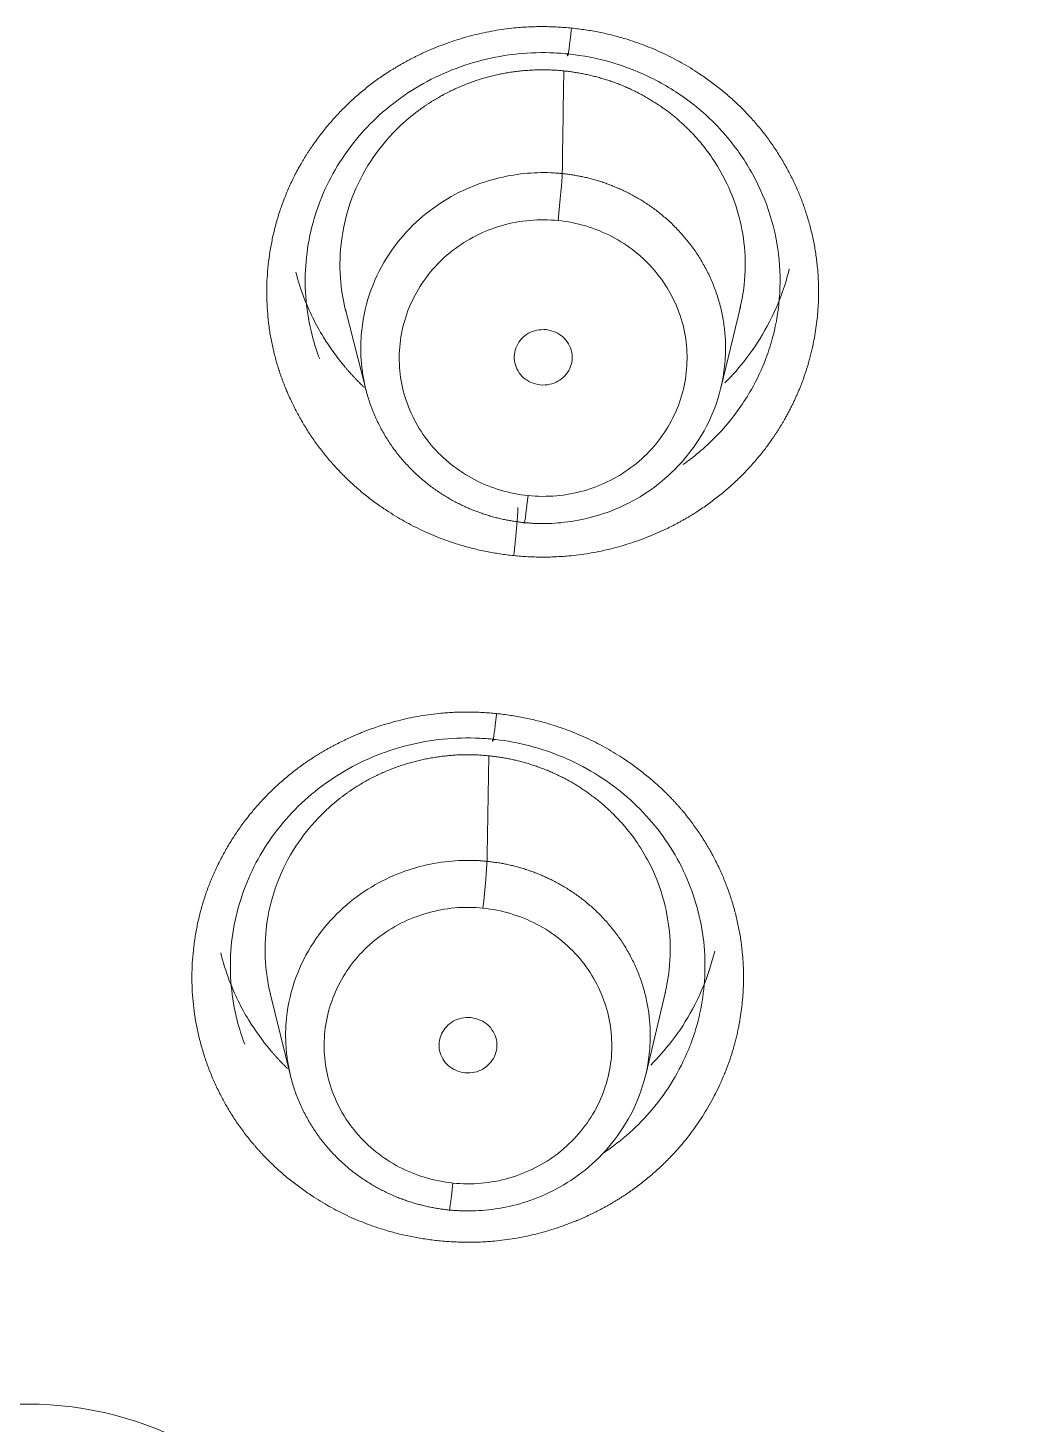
# Model space of a CAD drawing. Extents: x 6534 to 7663, y 0 to 827.
# Drawn here: x 7103.39 to 7111.2, y 561.95 to 572.82 of the extents above; entities that cross this region are included whole.
import ezdxf

# ---------------------------------------------------------------- set-up
doc = ezdxf.new("R2010")
doc.units = 0
doc.header["$LTSCALE"] = 30
doc.header["$MEASUREMENT"] = 0
doc.layers.add('1', color=7, linetype='CONTINUOUS')

msp = doc.modelspace()

# ---------------------------------------------------------------- linework, layer by layer
at = {"layer": '1', "color": 7, "linetype": 'Continuous', "lineweight": 18}
for p, q in [((7105.864, 570.624), (7106.025, 569.995)), ((7108.784, 570.013), (7108.937, 570.644)), ((7105.279, 565.304), (7105.437, 564.659)), ((7108.2, 564.668), (7108.353, 565.314))]:
    msp.add_line(p, q, dxfattribs=at)
for centre, major_axis, ratio, start_param, end_param in [((7103.394, 533.921), (62.577, 0), 0.961466, 0, 3.141593), ((7103.394, 533.307), (-60.5, 0), 0.961466, 2.420581, 4.712389), ((7103.394, 533.445), (60, 0), 0.961466, 1.582577, 4.712389), ((7103.394, 533.445), (60, 0), 0.961466, 4.72417, 7.853982), ((7103.394, 533.445), (-59.925, 0), 0.961466, 4.712389, 7.853982), ((7103.394, 533.445), (-59.925, 0), 0.961466, 1.570796, 4.712389), ((7107.519, 571.4), (0.03, 0.298), 0.028743, 4.435453, 5.961049), ((7107.285, 569.258), (-0.03, -0.298), 0.028792, 6.086096, 7.576795), ((7106.934, 566.047), (0.03, 0.298), 0.028713, 4.435392, 5.952374), ((7106.701, 563.908), (-0.03, -0.298), 0.028763, 6.078163, 7.576544)]:
    msp.add_ellipse(centre, major_axis=major_axis, ratio=ratio, start_param=start_param, end_param=end_param, dxfattribs=at)
at = {"layer": '1', "color": 7, "linetype": 'Continuous', "lineweight": 13}
for centre, major_axis, start_param, end_param in [((7103.394, 533.601), (61.963, 0), 1.570796, 3.141593), ((7103.394, 533.601), (61.963, 0), 0.423959, 1.570796), ((7103.394, 533.307), (59.425, 0), 1.570796, 4.70194), ((7103.394, 533.307), (-59.425, 0), 1.570796, 4.70194), ((7103.394, 533.307), (-57.948, 0), 1.579187, 4.712389), ((7103.394, 533.307), (57.948, 0), 1.579187, 4.712389), ((7103.394, 533.352), (57.403, 0), 1.579486, 4.712389), ((7103.394, 533.352), (57.403, 0), 4.721079, 7.853982), ((7103.394, 559.611), (2.593, 0), 1.570796, 4.712389), ((7103.394, 559.611), (2.593, 0), 4.712389, 7.853982)]:
    msp.add_ellipse(centre, major_axis=major_axis, ratio=0.961466, start_param=start_param, end_param=end_param, dxfattribs=at)
at = {"layer": '1', "color": 7, "linetype": 'Continuous', "lineweight": 18}
for points, degree, knots in [([(7162.466, 559.736), (7161.796, 561.514), (7160.382, 564.782), (7157.985, 569.178), (7155.644, 572.778), (7153.422, 575.751), (7150.779, 578.903), (7147.145, 582.654), (7141.876, 587.1), (7135.646, 591.181), (7128.661, 594.628), (7121.183, 597.282), (7112.632, 599.126), (7106.586, 599.565), (7103.394, 599.567)], 3, [0, 0, 0, 0, 0.07653, 0.143833, 0.201258, 0.248805, 0.292455, 0.365644, 0.456731, 0.565701, 0.659195, 0.762747, 0.87635, 1, 1, 1, 1]), ([(7040.495, 539.074), (7040.495, 540.309), (7040.535, 541.529), (7040.686, 543.933), (7040.799, 545.118), (7041.09, 547.449), (7041.269, 548.594), (7041.688, 550.845), (7041.928, 551.949), (7042.462, 554.113), (7042.757, 555.173), (7043.395, 557.248), (7043.738, 558.262), (7044.468, 560.243), (7044.854, 561.21), (7045.665, 563.095), (7046.089, 564.014), (7046.968, 565.802), (7047.424, 566.672), (7048.362, 568.363), (7048.845, 569.185), (7049.832, 570.779), (7050.336, 571.552), (7051.362, 573.051), (7051.884, 573.776), (7052.939, 575.18), (7053.473, 575.859), (7054.55, 577.171), (7055.092, 577.804), (7056.182, 579.025), (7056.729, 579.614), (7057.55, 580.465), (7057.961, 580.883), (7058.44, 581.356), (7058.679, 581.589), (7058.799, 581.705), (7058.858, 581.763), (7058.888, 581.792), (7058.903, 581.806), (7058.911, 581.813), (7058.914, 581.817), (7058.916, 581.818), (7058.917, 581.819), (7058.918, 581.82), (7058.918, 581.82), (7058.918, 581.82), (7058.918, 581.82), (7060.391, 583.236), (7061.936, 584.58), (7065.15, 587.109), (7066.82, 588.296), (7070.268, 590.502), (7072.046, 591.521), (7075.692, 593.385), (7077.56, 594.228), (7081.367, 595.734), (7083.306, 596.396), (7087.236, 597.532), (7089.227, 598.007), (7093.242, 598.768), (7095.265, 599.053), (7099.325, 599.434), (7101.361, 599.529), (7103.394, 599.529)], 3, [0, 0, 0, 0, 0.03125, 0.03125, 0.0625, 0.0625, 0.09375, 0.09375, 0.125, 0.125, 0.15625, 0.15625, 0.1875, 0.1875, 0.21875, 0.21875, 0.25, 0.25, 0.28125, 0.28125, 0.3125, 0.3125, 0.34375, 0.34375, 0.375, 0.375, 0.40625, 0.40625, 0.4375, 0.4375, 0.46875, 0.46875, 0.484375, 0.492188, 0.496094, 0.498047, 0.499023, 0.499512, 0.499756, 0.499878, 0.499939, 0.499969, 0.499985, 0.499992, 0.499996, 0.499996, 0.5, 0.5, 0.5625, 0.5625, 0.625, 0.625, 0.6875, 0.6875, 0.75, 0.75, 0.8125, 0.8125, 0.875, 0.875, 0.9375, 0.9375, 1, 1, 1, 1]), ([(7166.294, 539.074), (7166.294, 540.248), (7166.258, 541.41), (7166.12, 543.707), (7166.018, 544.842), (7165.75, 547.082), (7165.585, 548.187), (7165.197, 550.363), (7164.975, 551.435), (7164.475, 553.544), (7164.199, 554.581), (7163.597, 556.617), (7163.271, 557.616), (7162.575, 559.575), (7161.835, 561.496), (7160.604, 564.256), (7159.265, 566.892), (7157.831, 569.404), (7156.313, 571.788), (7154.724, 574.047), (7153.075, 576.18), (7151.377, 578.188), (7150.219, 579.446), (7149.343, 580.359), (7148.903, 580.808), (7148.387, 581.319), (7148.129, 581.571), (7147.999, 581.696), (7147.935, 581.759), (7147.902, 581.79), (7147.886, 581.805), (7147.878, 581.813), (7147.874, 581.817), (7147.872, 581.819), (7147.871, 581.82), (7147.871, 581.82), (7147.87, 581.821), (7147.87, 581.821), (7146.369, 583.264), (7144.797, 584.628), (7141.532, 587.19), (7139.839, 588.386), (7136.351, 590.604), (7134.557, 591.624), (7130.886, 593.484), (7129.01, 594.323), (7125.197, 595.814), (7123.26, 596.467), (7119.345, 597.585), (7117.367, 598.05), (7113.39, 598.792), (7111.39, 599.069), (7107.389, 599.438), (7105.388, 599.529), (7103.394, 599.529)], 3, [0, 0, 0, 0, 0.03125, 0.03125, 0.0625, 0.0625, 0.09375, 0.09375, 0.125, 0.125, 0.15625, 0.15625, 0.1875, 0.1875, 0.21875, 0.25, 0.28125, 0.3125, 0.34375, 0.375, 0.40625, 0.4375, 0.46875, 0.46875, 0.484375, 0.492187, 0.496094, 0.498047, 0.499023, 0.499512, 0.499756, 0.499878, 0.499939, 0.499969, 0.499985, 0.499992, 0.499992, 0.5, 0.5, 0.5625, 0.5625, 0.625, 0.625, 0.6875, 0.6875, 0.75, 0.75, 0.8125, 0.8125, 0.875, 0.875, 0.9375, 0.9375, 1, 1, 1, 1]), ([(7107.623, 572.815), (7108.048, 572.772), (7108.605, 572.48), (7108.932, 572.221), (7109.198, 571.906), (7109.396, 571.546), (7109.456, 571.351), (7109.578, 570.957), (7109.514, 570.372), (7109.467, 570.209)], 2, [0, 0, 0, 0.226385, 0.339578, 0.45277, 0.565963, 0.679156, 0.679156, 0.905541, 1, 1, 1]), ([(7105.664, 570.24), (7105.641, 570.3), (7105.566, 570.536), (7105.526, 570.967), (7105.651, 571.505), (7105.939, 571.982), (7106.364, 572.353), (7106.886, 572.583), (7107.311, 572.634), (7107.546, 572.619), (7107.592, 572.614)], 3, [0, 0, 0, 0, 0.053533, 0.205144, 0.356735, 0.508364, 0.659878, 0.811498, 0.96349, 1, 1, 1, 1]), ([(7107.592, 572.614), (7107.712, 572.602), (7107.831, 572.579), (7108.062, 572.51), (7108.174, 572.464), (7108.386, 572.353), (7108.487, 572.288), (7108.673, 572.14), (7108.758, 572.056), (7108.91, 571.876), (7108.977, 571.778), (7109.089, 571.573), (7109.135, 571.465), (7109.204, 571.242), (7109.227, 571.127), (7109.249, 570.896), (7109.248, 570.779), (7109.223, 570.548), (7109.199, 570.434), (7109.154, 570.296), (7109.145, 570.27), (7109.135, 570.244)], 3, [0, 0, 0, 0, 0.108219, 0.108219, 0.216438, 0.216438, 0.324658, 0.324658, 0.432877, 0.432877, 0.541096, 0.541096, 0.649315, 0.649315, 0.757535, 0.757535, 0.865754, 0.865754, 0.973973, 0.973973, 1, 1, 1, 1]), ([(7105.867, 570.61), (7105.848, 570.684), (7105.818, 570.857), (7105.82, 571.157), (7105.897, 571.48), (7106.044, 571.771), (7106.218, 571.99), (7106.35, 572.11), (7106.423, 572.166), (7106.44, 572.179), (7106.458, 572.191), (7106.476, 572.204), (7106.494, 572.216), (7106.512, 572.228), (7106.53, 572.24), (7106.548, 572.251), (7106.567, 572.262), (7106.585, 572.273), (7106.604, 572.284), (7106.623, 572.294), (7106.642, 572.305), (7106.661, 572.314), (7106.68, 572.324), (7106.7, 572.333), (7106.719, 572.342), (7106.739, 572.351), (7106.758, 572.36), (7106.778, 572.368), (7106.798, 572.376), (7106.818, 572.384), (7106.838, 572.391), (7106.858, 572.399), (7106.878, 572.406), (7106.899, 572.412), (7106.919, 572.419), (7106.939, 572.425), (7106.96, 572.431), (7106.98, 572.436), (7107.001, 572.441), (7107.022, 572.446), (7107.042, 572.451), (7107.063, 572.456), (7107.084, 572.46), (7107.105, 572.464), (7107.125, 572.467), (7107.146, 572.471), (7107.167, 572.474), (7107.188, 572.477), (7107.209, 572.479), (7107.23, 572.482), (7107.251, 572.484), (7107.272, 572.485), (7107.293, 572.487), (7107.314, 572.488), (7107.334, 572.489), (7107.355, 572.49), (7107.376, 572.49), (7107.397, 572.49), (7107.418, 572.49), (7107.439, 572.49), (7107.459, 572.489), (7107.48, 572.488), (7107.501, 572.487), (7107.521, 572.486), (7107.542, 572.484), (7107.556, 572.482), (7107.563, 572.482)], 3, [0, 0, 0, 0, 0.078258, 0.18084, 0.307307, 0.417683, 0.511953, 0.590104, 0.597401, 0.604689, 0.61197, 0.619242, 0.626507, 0.633763, 0.641012, 0.648252, 0.655484, 0.662708, 0.669924, 0.677132, 0.684332, 0.691523, 0.698707, 0.705883, 0.71305, 0.72021, 0.727361, 0.734505, 0.74164, 0.748767, 0.755887, 0.762998, 0.770101, 0.777196, 0.784283, 0.791362, 0.798433, 0.805496, 0.812551, 0.819598, 0.826637, 0.833667, 0.84069, 0.847705, 0.854711, 0.86171, 0.868701, 0.875683, 0.882658, 0.889624, 0.896583, 0.903534, 0.910476, 0.917411, 0.924337, 0.931255, 0.938166, 0.945068, 0.951963, 0.958849, 0.965728, 0.972598, 0.979461, 0.986315, 0.993162, 1, 1, 1, 1]), ([(7107.563, 572.482), (7107.575, 572.48), (7107.601, 572.478), (7107.639, 572.472), (7107.678, 572.466), (7107.716, 572.459), (7107.754, 572.451), (7107.792, 572.442), (7107.83, 572.432), (7107.868, 572.421), (7107.905, 572.41), (7107.942, 572.397), (7107.979, 572.384), (7108.016, 572.369), (7108.052, 572.354), (7108.088, 572.337), (7108.124, 572.32), (7108.159, 572.302), (7108.194, 572.283), (7108.228, 572.263), (7108.262, 572.242), (7108.295, 572.221), (7108.328, 572.198), (7108.361, 572.175), (7108.392, 572.151), (7108.424, 572.126), (7108.454, 572.1), (7108.484, 572.073), (7108.513, 572.046), (7108.542, 572.018), (7108.57, 571.989), (7108.597, 571.959), (7108.654, 571.893), (7108.74, 571.777), (7108.843, 571.594), (7108.928, 571.369), (7108.978, 571.104), (7108.976, 570.852), (7108.948, 570.692), (7108.933, 570.631)], 3, [0, 0, 0, 0, 0.014483, 0.028997, 0.043543, 0.05812, 0.07273, 0.087371, 0.102043, 0.116747, 0.131483, 0.146251, 0.16105, 0.175881, 0.190744, 0.205639, 0.220565, 0.235523, 0.250513, 0.265535, 0.280589, 0.295674, 0.310792, 0.325941, 0.341122, 0.356335, 0.37158, 0.386856, 0.402165, 0.417506, 0.432878, 0.448283, 0.463719, 0.533019, 0.614003, 0.706668, 0.811012, 0.927031, 1, 1, 1, 1]), ([(7107.551, 571.682), (7107.545, 571.683), (7107.533, 571.684), (7107.516, 571.686), (7107.498, 571.687), (7107.48, 571.688), (7107.399, 571.692), (7107.249, 571.687), (7107.026, 571.647), (7106.795, 571.566), (7106.567, 571.438), (7106.353, 571.258), (7106.171, 571.024), (7106.038, 570.742), (7105.992, 570.513), (7105.984, 570.367), (7105.983, 570.31), (7105.985, 570.254), (7105.989, 570.199), (7105.996, 570.144), (7106.004, 570.09), (7106.015, 570.036), (7106.028, 569.984), (7106.043, 569.933), (7106.059, 569.883), (7106.078, 569.834), (7106.098, 569.786), (7106.12, 569.739), (7106.143, 569.694), (7106.168, 569.65), (7106.194, 569.607), (7106.222, 569.566), (7106.25, 569.526), (7106.28, 569.488), (7106.311, 569.451), (7106.343, 569.415), (7106.376, 569.381), (7106.409, 569.348), (7106.444, 569.317), (7106.479, 569.287), (7106.514, 569.259), (7106.55, 569.232), (7106.587, 569.206), (7106.623, 569.182), (7106.661, 569.16), (7106.698, 569.138), (7106.736, 569.118), (7106.773, 569.1), (7106.811, 569.082), (7106.849, 569.066), (7106.887, 569.052), (7106.925, 569.038), (7106.962, 569.026), (7107, 569.014), (7107.037, 569.004), (7107.074, 568.995), (7107.111, 568.987), (7107.147, 568.981), (7107.183, 568.975), (7107.219, 568.97), (7107.242, 568.967), (7107.254, 568.966)], 3, [0, 0, 0, 0, 0.00393, 0.007893, 0.011888, 0.015916, 0.019977, 0.066371, 0.117001, 0.171866, 0.230962, 0.294285, 0.361833, 0.433602, 0.509587, 0.522943, 0.536179, 0.549296, 0.562292, 0.575169, 0.587926, 0.600564, 0.613081, 0.625479, 0.637757, 0.649915, 0.661953, 0.673871, 0.68567, 0.697349, 0.708908, 0.720347, 0.731667, 0.742867, 0.753947, 0.764907, 0.775747, 0.786468, 0.797069, 0.80755, 0.817912, 0.828154, 0.838276, 0.848278, 0.85816, 0.867923, 0.877566, 0.88709, 0.896493, 0.905777, 0.914942, 0.923986, 0.932911, 0.941716, 0.950401, 0.958967, 0.967413, 0.975739, 0.983946, 0.992033, 1, 1, 1, 1]), ([(7107.254, 568.966), (7107.26, 568.965), (7107.272, 568.964), (7107.29, 568.963), (7107.308, 568.961), (7107.326, 568.96), (7107.403, 568.957), (7107.548, 568.961), (7107.765, 568.998), (7107.993, 569.075), (7108.222, 569.199), (7108.439, 569.378), (7108.627, 569.612), (7108.765, 569.899), (7108.813, 570.132), (7108.821, 570.281), (7108.822, 570.338), (7108.82, 570.394), (7108.816, 570.45), (7108.809, 570.505), (7108.801, 570.559), (7108.79, 570.612), (7108.777, 570.665), (7108.762, 570.716), (7108.745, 570.766), (7108.727, 570.815), (7108.707, 570.863), (7108.685, 570.91), (7108.661, 570.955), (7108.636, 570.999), (7108.61, 571.042), (7108.583, 571.083), (7108.554, 571.123), (7108.524, 571.161), (7108.493, 571.198), (7108.461, 571.234), (7108.428, 571.268), (7108.395, 571.301), (7108.36, 571.332), (7108.325, 571.362), (7108.29, 571.39), (7108.254, 571.417), (7108.217, 571.442), (7108.18, 571.467), (7108.143, 571.489), (7108.106, 571.51), (7108.068, 571.53), (7108.031, 571.549), (7107.993, 571.566), (7107.955, 571.582), (7107.917, 571.597), (7107.88, 571.611), (7107.842, 571.623), (7107.805, 571.634), (7107.767, 571.644), (7107.731, 571.653), (7107.694, 571.661), (7107.658, 571.668), (7107.622, 571.674), (7107.586, 571.679), (7107.563, 571.681), (7107.551, 571.682)], 3, [0, 0, 0, 0, 0.004118, 0.008173, 0.012166, 0.016096, 0.019964, 0.064381, 0.113599, 0.167617, 0.226431, 0.29004, 0.358441, 0.431629, 0.509603, 0.522984, 0.536244, 0.549383, 0.562401, 0.575299, 0.588075, 0.600731, 0.613266, 0.62568, 0.637973, 0.650145, 0.662197, 0.674127, 0.685937, 0.697626, 0.709194, 0.720641, 0.731967, 0.743172, 0.754257, 0.76522, 0.776062, 0.786784, 0.797385, 0.807864, 0.818223, 0.828461, 0.838578, 0.848574, 0.858449, 0.868203, 0.877836, 0.887348, 0.89674, 0.90601, 0.915159, 0.924188, 0.933095, 0.941882, 0.950547, 0.959092, 0.967515, 0.975818, 0.984, 0.99206, 1, 1, 1, 1]), ([(7105.479, 570.915), (7105.496, 570.848), (7105.552, 570.673), (7105.676, 570.422), (7105.804, 570.243), (7105.877, 570.158), (7105.893, 570.14), (7105.909, 570.122), (7105.925, 570.105), (7105.941, 570.087), (7105.958, 570.07), (7105.974, 570.054), (7105.991, 570.037), (7106.003, 570.025), (7106.01, 570.019), (7106.011, 570.018)], 3, [0, 0, 0, 0, 0.1963, 0.524237, 0.795934, 0.818366, 0.840772, 0.863153, 0.885508, 0.907838, 0.930143, 0.952422, 0.974676, 0.996904, 1, 1, 1, 1]), ([(7108.816, 570.054), (7108.876, 570.113), (7108.998, 570.253), (7109.16, 570.503), (7109.263, 570.742), (7109.306, 570.894), (7109.317, 570.94)], 3, [0, 0, 0, 0, 0.243166, 0.535063, 0.863772, 1, 1, 1, 1]), ([(7107.04, 567.479), (7107.465, 567.436), (7108.022, 567.144), (7108.349, 566.884), (7108.483, 566.727), (7108.751, 566.408), (7108.994, 565.618), (7108.931, 565.044), (7108.886, 564.886)], 2, [0, 0, 0, 0.226905, 0.340358, 0.453811, 0.453811, 0.680716, 0.907621, 1, 1, 1]), ([(7105.081, 564.907), (7105.058, 564.967), (7104.983, 565.203), (7104.944, 565.634), (7105.069, 566.172), (7105.357, 566.648), (7105.782, 567.019), (7106.303, 567.249), (7106.729, 567.3), (7106.963, 567.284), (7107.009, 567.28)], 3, [0, 0, 0, 0, 0.053692, 0.205285, 0.356858, 0.508475, 0.659989, 0.811623, 0.963639, 1, 1, 1, 1]), ([(7107.009, 567.28), (7107.016, 567.279), (7107.204, 567.259), (7107.571, 567.163), (7108.049, 566.873), (7108.418, 566.452), (7108.637, 565.943), (7108.685, 565.409), (7108.61, 565.066), (7108.551, 564.909)], 3, [0, 0, 0, 0, 0.006838, 0.16899, 0.337614, 0.506802, 0.675895, 0.845011, 1, 1, 1, 1]), ([(7105.281, 565.297), (7105.264, 565.365), (7105.236, 565.533), (7105.238, 565.826), (7105.315, 566.15), (7105.462, 566.44), (7105.636, 566.659), (7105.768, 566.778), (7105.841, 566.834), (7105.858, 566.847), (7105.876, 566.86), (7105.893, 566.872), (7105.911, 566.885), (7105.929, 566.897), (7105.947, 566.908), (7105.966, 566.92), (7105.984, 566.931), (7106.003, 566.942), (7106.022, 566.953), (7106.04, 566.963), (7106.059, 566.973), (7106.079, 566.983), (7106.098, 566.993), (7106.117, 567.002), (7106.137, 567.011), (7106.156, 567.02), (7106.176, 567.028), (7106.196, 567.037), (7106.216, 567.045), (7106.235, 567.053), (7106.256, 567.06), (7106.276, 567.067), (7106.296, 567.074), (7106.316, 567.081), (7106.336, 567.087), (7106.357, 567.093), (7106.377, 567.099), (7106.398, 567.105), (7106.418, 567.11), (7106.439, 567.115), (7106.46, 567.12), (7106.48, 567.124), (7106.501, 567.128), (7106.522, 567.132), (7106.543, 567.136), (7106.564, 567.139), (7106.585, 567.142), (7106.605, 567.145), (7106.626, 567.148), (7106.647, 567.15), (7106.668, 567.152), (7106.689, 567.154), (7106.71, 567.155), (7106.731, 567.157), (7106.752, 567.158), (7106.773, 567.158), (7106.793, 567.159), (7106.814, 567.159), (7106.835, 567.159), (7106.856, 567.158), (7106.877, 567.158), (7106.897, 567.157), (7106.918, 567.156), (7106.939, 567.154), (7106.959, 567.152), (7106.973, 567.151), (7106.98, 567.15)], 3, [0, 0, 0, 0, 0.072746, 0.175929, 0.303149, 0.414183, 0.509011, 0.587615, 0.594956, 0.602288, 0.609612, 0.616928, 0.624237, 0.631537, 0.638828, 0.646112, 0.653388, 0.660656, 0.667915, 0.675166, 0.68241, 0.689645, 0.696872, 0.704091, 0.711302, 0.718505, 0.7257, 0.732887, 0.740065, 0.747236, 0.754398, 0.761553, 0.768699, 0.775837, 0.782968, 0.79009, 0.797204, 0.80431, 0.811408, 0.818497, 0.825579, 0.832653, 0.839718, 0.846776, 0.853825, 0.860867, 0.8679, 0.874925, 0.881942, 0.888951, 0.895952, 0.902945, 0.90993, 0.916907, 0.923876, 0.930836, 0.937789, 0.944734, 0.95167, 0.958599, 0.965519, 0.972431, 0.979336, 0.986232, 0.99312, 1, 1, 1, 1]), ([(7106.98, 567.15), (7106.993, 567.149), (7107.018, 567.146), (7107.057, 567.141), (7107.095, 567.135), (7107.133, 567.128), (7107.171, 567.12), (7107.209, 567.111), (7107.247, 567.101), (7107.285, 567.09), (7107.322, 567.078), (7107.359, 567.066), (7107.396, 567.052), (7107.433, 567.038), (7107.469, 567.022), (7107.505, 567.006), (7107.541, 566.989), (7107.576, 566.971), (7107.611, 566.952), (7107.645, 566.932), (7107.679, 566.911), (7107.712, 566.889), (7107.745, 566.867), (7107.777, 566.844), (7107.809, 566.819), (7107.84, 566.794), (7107.871, 566.769), (7107.901, 566.742), (7107.93, 566.715), (7107.959, 566.686), (7107.986, 566.657), (7108.014, 566.628), (7108.071, 566.562), (7108.157, 566.446), (7108.26, 566.263), (7108.344, 566.038), (7108.394, 565.774), (7108.393, 565.523), (7108.365, 565.366), (7108.351, 565.307)], 3, [0, 0, 0, 0, 0.014521, 0.029075, 0.043659, 0.058276, 0.072925, 0.087605, 0.102317, 0.11706, 0.131836, 0.146643, 0.161482, 0.176353, 0.191256, 0.20619, 0.221157, 0.236155, 0.251185, 0.266247, 0.28134, 0.296466, 0.311623, 0.326812, 0.342033, 0.357286, 0.372571, 0.387888, 0.403236, 0.418617, 0.434029, 0.449473, 0.464949, 0.534412, 0.615595, 0.708494, 0.813103, 0.929414, 1, 1, 1, 1]), ([(7106.966, 566.329), (7106.96, 566.33), (7106.948, 566.331), (7106.931, 566.332), (7106.913, 566.334), (7106.895, 566.335), (7106.813, 566.338), (7106.659, 566.334), (7106.434, 566.292), (7106.202, 566.21), (7105.974, 566.079), (7105.762, 565.898), (7105.583, 565.666), (7105.453, 565.386), (7105.407, 565.16), (7105.399, 565.015), (7105.399, 564.959), (7105.401, 564.902), (7105.405, 564.847), (7105.411, 564.792), (7105.42, 564.738), (7105.431, 564.685), (7105.443, 564.633), (7105.458, 564.582), (7105.475, 564.531), (7105.493, 564.483), (7105.514, 564.435), (7105.535, 564.388), (7105.559, 564.343), (7105.584, 564.299), (7105.61, 564.256), (7105.637, 564.215), (7105.666, 564.175), (7105.696, 564.137), (7105.727, 564.1), (7105.759, 564.064), (7105.791, 564.03), (7105.825, 563.997), (7105.859, 563.966), (7105.894, 563.936), (7105.929, 563.908), (7105.965, 563.881), (7106.002, 563.856), (7106.039, 563.832), (7106.076, 563.809), (7106.113, 563.788), (7106.151, 563.768), (7106.189, 563.749), (7106.226, 563.732), (7106.264, 563.716), (7106.302, 563.701), (7106.34, 563.687), (7106.377, 563.675), (7106.415, 563.664), (7106.452, 563.654), (7106.489, 563.645), (7106.526, 563.637), (7106.562, 563.63), (7106.598, 563.624), (7106.634, 563.619), (7106.657, 563.617), (7106.669, 563.615)], 3, [0, 0, 0, 0, 0.003868, 0.007805, 0.01181, 0.015885, 0.020029, 0.06745, 0.118813, 0.174115, 0.233353, 0.296526, 0.36363, 0.434662, 0.50962, 0.522975, 0.53621, 0.549326, 0.562321, 0.575197, 0.587953, 0.600589, 0.613106, 0.625502, 0.637779, 0.649937, 0.661974, 0.673892, 0.68569, 0.697368, 0.708926, 0.720365, 0.731684, 0.742883, 0.753962, 0.764922, 0.775762, 0.786482, 0.797083, 0.807563, 0.817924, 0.828166, 0.838287, 0.848289, 0.858171, 0.867933, 0.877576, 0.887098, 0.896502, 0.905785, 0.914948, 0.923992, 0.932917, 0.941721, 0.950406, 0.958971, 0.967416, 0.975742, 0.983947, 0.992034, 1, 1, 1, 1]), ([(7106.669, 563.615), (7106.675, 563.615), (7106.688, 563.614), (7106.706, 563.612), (7106.724, 563.611), (7106.741, 563.61), (7106.817, 563.606), (7106.959, 563.61), (7107.172, 563.645), (7107.399, 563.72), (7107.629, 563.843), (7107.847, 564.02), (7108.037, 564.254), (7108.178, 564.543), (7108.227, 564.779), (7108.235, 564.93), (7108.236, 564.986), (7108.234, 565.043), (7108.23, 565.098), (7108.224, 565.153), (7108.215, 565.207), (7108.204, 565.26), (7108.191, 565.313), (7108.176, 565.364), (7108.16, 565.414), (7108.141, 565.463), (7108.121, 565.511), (7108.099, 565.557), (7108.076, 565.603), (7108.051, 565.646), (7108.025, 565.689), (7107.997, 565.73), (7107.968, 565.77), (7107.938, 565.809), (7107.907, 565.846), (7107.876, 565.881), (7107.843, 565.915), (7107.809, 565.948), (7107.775, 565.979), (7107.74, 566.009), (7107.705, 566.037), (7107.668, 566.064), (7107.632, 566.089), (7107.595, 566.114), (7107.558, 566.136), (7107.521, 566.157), (7107.483, 566.177), (7107.445, 566.196), (7107.408, 566.213), (7107.37, 566.229), (7107.332, 566.244), (7107.294, 566.257), (7107.257, 566.27), (7107.219, 566.281), (7107.182, 566.291), (7107.145, 566.3), (7107.109, 566.308), (7107.072, 566.315), (7107.037, 566.32), (7107.001, 566.325), (7106.977, 566.328), (7106.966, 566.329)], 3, [0, 0, 0, 0, 0.004261, 0.008394, 0.012398, 0.016275, 0.020023, 0.063384, 0.111848, 0.165412, 0.224073, 0.287827, 0.356671, 0.430601, 0.509612, 0.522989, 0.536245, 0.54938, 0.562395, 0.575289, 0.588062, 0.600715, 0.613247, 0.625658, 0.637949, 0.650118, 0.662167, 0.674096, 0.685904, 0.697591, 0.709157, 0.720602, 0.731927, 0.743131, 0.754215, 0.765177, 0.776019, 0.78674, 0.797341, 0.80782, 0.818179, 0.828417, 0.838535, 0.848532, 0.858408, 0.868163, 0.877797, 0.887311, 0.896704, 0.905976, 0.915128, 0.924158, 0.933068, 0.941857, 0.950526, 0.959073, 0.9675, 0.975806, 0.983992, 0.992056, 1, 1, 1, 1]), ([(7104.894, 565.618), (7104.912, 565.545), (7104.968, 565.363), (7105.095, 565.105), (7105.224, 564.926), (7105.296, 564.841), (7105.312, 564.823), (7105.328, 564.805), (7105.344, 564.788), (7105.36, 564.77), (7105.377, 564.753), (7105.393, 564.736), (7105.406, 564.724), (7105.413, 564.717), (7105.414, 564.716)], 3, [0, 0, 0, 0, 0.216066, 0.544319, 0.816637, 0.83906, 0.861458, 0.883831, 0.90618, 0.928504, 0.950803, 0.973078, 0.995328, 1, 1, 1, 1]), ([(7108.24, 564.743), (7108.298, 564.801), (7108.418, 564.938), (7108.579, 565.186), (7108.682, 565.427), (7108.725, 565.582), (7108.737, 565.63)], 3, [0, 0, 0, 0, 0.235905, 0.527863, 0.856447, 1, 1, 1, 1])]:
    msp.add_open_spline(points, degree=degree, knots=knots, dxfattribs=at)
at = {"layer": '1', "color": 7, "linetype": 'Continuous', "lineweight": 13}
for points, degree, knots in [([(7107.174, 568.709), (7106.75, 568.752), (7106.193, 569.043), (7105.865, 569.303), (7105.6, 569.618), (7105.402, 569.978), (7105.341, 570.173), (7105.219, 570.567), (7105.31, 571.391), (7105.516, 571.754), (7105.618, 571.932), (7105.889, 572.243), (7106.217, 572.497), (7106.406, 572.591), (7106.593, 572.685), (7107.199, 572.858), (7107.623, 572.815)], 2, [0, 0, 0, 0.125, 0.1875, 0.25, 0.3125, 0.375, 0.375, 0.5, 0.625, 0.625, 0.6875, 0.75, 0.8125, 0.8125, 0.875, 1, 1, 1]), ([(7107.285, 569.176), (7107.213, 569.183), (7107.14, 569.198), (7107, 569.239), (7106.933, 569.267), (7106.804, 569.334), (7106.743, 569.374), (7106.63, 569.464), (7106.579, 569.514), (7106.486, 569.624), (7106.446, 569.683), (7106.378, 569.808), (7106.35, 569.873), (7106.308, 570.008), (7106.294, 570.078), (7106.281, 570.218), (7106.281, 570.289), (7106.297, 570.429), (7106.312, 570.498), (7106.355, 570.633), (7106.384, 570.698), (7106.454, 570.822), (7106.495, 570.881), (7106.589, 570.989), (7106.641, 571.039), (7106.755, 571.127), (7106.816, 571.166), (7106.946, 571.232), (7107.014, 571.259), (7107.155, 571.299), (7107.227, 571.312), (7107.373, 571.325), (7107.447, 571.324), (7107.519, 571.317)], 3, [0, 0, 0, 0, 0.0625, 0.0625, 0.125, 0.125, 0.1875, 0.1875, 0.25, 0.25, 0.3125, 0.3125, 0.375, 0.375, 0.4375, 0.4375, 0.5, 0.5, 0.5625, 0.5625, 0.625, 0.625, 0.6875, 0.6875, 0.75, 0.75, 0.8125, 0.8125, 0.875, 0.875, 0.9375, 0.9375, 1, 1, 1, 1]), ([(7107.519, 571.317), (7107.592, 571.31), (7107.664, 571.295), (7107.804, 571.254), (7107.872, 571.226), (7108.001, 571.159), (7108.062, 571.119), (7108.175, 571.029), (7108.226, 570.979), (7108.319, 570.869), (7108.359, 570.81), (7108.427, 570.685), (7108.455, 570.62), (7108.497, 570.485), (7108.511, 570.415), (7108.524, 570.275), (7108.523, 570.204), (7108.508, 570.064), (7108.493, 569.995), (7108.45, 569.86), (7108.421, 569.795), (7108.351, 569.671), (7108.31, 569.612), (7108.216, 569.504), (7108.164, 569.454), (7108.05, 569.366), (7107.989, 569.327), (7107.859, 569.261), (7107.791, 569.234), (7107.65, 569.194), (7107.578, 569.181), (7107.432, 569.168), (7107.358, 569.169), (7107.285, 569.176)], 3, [0, 0, 0, 0, 0.0625, 0.0625, 0.125, 0.125, 0.1875, 0.1875, 0.25, 0.25, 0.3125, 0.3125, 0.375, 0.375, 0.4375, 0.4375, 0.5, 0.5, 0.5625, 0.5625, 0.625, 0.625, 0.6875, 0.6875, 0.75, 0.75, 0.8125, 0.8125, 0.875, 0.875, 0.9375, 0.9375, 1, 1, 1, 1]), ([(7109.135, 570.244), (7109.104, 570.161), (7109.066, 570.08), (7108.964, 569.9), (7108.896, 569.804), (7108.742, 569.625), (7108.655, 569.543), (7108.538, 569.452), (7108.515, 569.435), (7108.491, 569.418)], 3, [0, 0, 0, 0, 0.25283, 0.25283, 0.585719, 0.585719, 0.918609, 0.918609, 1, 1, 1, 1]), ([(7109.467, 570.209), (7109.401, 569.981), (7109.281, 569.77), (7109.179, 569.592), (7108.908, 569.28), (7108.581, 569.027), (7108.391, 568.932), (7108.204, 568.839), (7107.598, 568.666), (7107.174, 568.709)], 2, [0, 0, 0, 0.162654, 0.162654, 0.302212, 0.44177, 0.581327, 0.581327, 0.720885, 1, 1, 1]), ([(7106.591, 563.376), (7106.166, 563.419), (7105.609, 563.71), (7105.282, 563.97), (7105.148, 564.128), (7104.88, 564.446), (7104.637, 565.236), (7104.727, 566.052), (7105.135, 566.775), (7105.466, 567.032), (7105.629, 567.159), (7105.818, 567.253), (7106.004, 567.347), (7106.613, 567.523), (7107.04, 567.479)], 2, [0, 0, 0, 0.125, 0.1875, 0.25, 0.25, 0.375, 0.5, 0.625, 0.75, 0.75, 0.8125, 0.8125, 0.875, 1, 1, 1]), ([(7106.7, 563.825), (7106.628, 563.832), (7106.556, 563.847), (7106.416, 563.888), (7106.348, 563.916), (7106.219, 563.983), (7106.158, 564.023), (7106.046, 564.113), (7105.994, 564.163), (7105.902, 564.273), (7105.861, 564.332), (7105.793, 564.456), (7105.765, 564.522), (7105.724, 564.657), (7105.71, 564.726), (7105.697, 564.867), (7105.697, 564.937), (7105.712, 565.077), (7105.727, 565.147), (7105.771, 565.281), (7105.799, 565.346), (7105.869, 565.47), (7105.91, 565.529), (7106.004, 565.637), (7106.056, 565.687), (7106.17, 565.775), (7106.232, 565.814), (7106.361, 565.88), (7106.429, 565.906), (7106.57, 565.946), (7106.642, 565.96), (7106.788, 565.973), (7106.862, 565.972), (7106.934, 565.965)], 3, [0, 0, 0, 0, 0.0625, 0.0625, 0.125, 0.125, 0.1875, 0.1875, 0.25, 0.25, 0.3125, 0.3125, 0.375, 0.375, 0.4375, 0.4375, 0.5, 0.5, 0.5625, 0.5625, 0.625, 0.625, 0.6875, 0.6875, 0.75, 0.75, 0.8125, 0.8125, 0.875, 0.875, 0.9375, 0.9375, 1, 1, 1, 1]), ([(7106.934, 565.965), (7107.007, 565.957), (7107.079, 565.943), (7107.219, 565.901), (7107.287, 565.874), (7107.416, 565.807), (7107.477, 565.767), (7107.589, 565.677), (7107.641, 565.627), (7107.733, 565.517), (7107.774, 565.458), (7107.842, 565.333), (7107.869, 565.268), (7107.911, 565.133), (7107.925, 565.063), (7107.938, 564.923), (7107.938, 564.852), (7107.923, 564.712), (7107.908, 564.643), (7107.864, 564.509), (7107.836, 564.443), (7107.766, 564.32), (7107.724, 564.261), (7107.631, 564.153), (7107.578, 564.103), (7107.465, 564.014), (7107.403, 563.976), (7107.274, 563.91), (7107.205, 563.883), (7107.065, 563.843), (7106.993, 563.83), (7106.847, 563.817), (7106.773, 563.818), (7106.7, 563.825)], 3, [0, 0, 0, 0, 0.0625, 0.0625, 0.125, 0.125, 0.1875, 0.1875, 0.25, 0.25, 0.3125, 0.3125, 0.375, 0.375, 0.4375, 0.4375, 0.5, 0.5, 0.5625, 0.5625, 0.625, 0.625, 0.6875, 0.6875, 0.75, 0.75, 0.8125, 0.8125, 0.875, 0.875, 0.9375, 0.9375, 1, 1, 1, 1]), ([(7108.551, 564.909), (7108.546, 564.895), (7108.473, 564.711), (7108.281, 564.394), (7108.014, 564.155), (7107.873, 564.06)], 3, [0, 0, 0, 0, 0.041763, 0.542513, 1, 1, 1, 1]), ([(7108.886, 564.886), (7108.821, 564.655), (7108.496, 564.08), (7108.165, 563.823), (7108.002, 563.696), (7107.813, 563.601), (7107.627, 563.508), (7107.018, 563.332), (7106.591, 563.376)], 2, [0, 0, 0, 0.165014, 0.443343, 0.443343, 0.582507, 0.582507, 0.721671, 1, 1, 1])]:
    msp.add_open_spline(points, degree=degree, knots=knots, dxfattribs=at)
for points, weights in [([(7107.623, 572.815), (7107.604, 572.64), (7107.591, 572.557), (7107.592, 572.614)], [1.17406986724, 0.936223368871, 0.942119330138, 1.19175775104]), ([(7107.174, 568.709), (7107.194, 568.888), (7107.207, 569.047), (7107.206, 569.084)], [1.19177798854, 0.936097983135, 0.936074006069, 1.19170605734]), ([(7107.04, 567.479), (7107.021, 567.304), (7107.008, 567.22), (7107.009, 567.28)], [1.18049356875, 0.936878769449, 0.939871802976, 1.18947266933])]:
    msp.add_rational_spline(points, weights, degree=3, dxfattribs=at)
for points in [[(7107.563, 572.482), (7107.559, 572.215), (7107.555, 571.949), (7107.551, 571.682)], [(7106.98, 567.15), (7106.975, 566.877), (7106.97, 566.603), (7106.966, 566.329)]]:
    msp.add_open_spline(points, degree=3, dxfattribs=at)
at = {"layer": '1', "color": 7, "linetype": 'Continuous', "lineweight": 18}
for points in [[(7107.427, 570.468), (7107.373, 570.47), (7107.282, 570.453), (7107.183, 570.344), (7107.167, 570.208), (7107.241, 570.081), (7107.326, 570.046), (7107.38, 570.037)], [(7107.38, 570.037), (7107.433, 570.035), (7107.524, 570.052), (7107.623, 570.16), (7107.639, 570.296), (7107.565, 570.423), (7107.48, 570.459), (7107.427, 570.468)], [(7106.841, 565.113), (7106.788, 565.115), (7106.697, 565.098), (7106.598, 564.99), (7106.582, 564.854), (7106.655, 564.727), (7106.741, 564.691), (7106.794, 564.682)], [(7106.794, 564.682), (7106.848, 564.68), (7106.938, 564.698), (7107.038, 564.806), (7107.053, 564.942), (7106.98, 565.069), (7106.895, 565.104), (7106.841, 565.113)]]:
    msp.add_open_spline(points, degree=3, dxfattribs=at)

doc.saveas('drawing.dxf')
